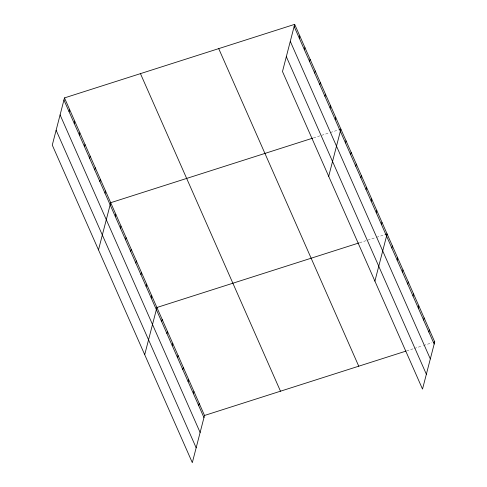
<?xml version="1.0" encoding="UTF-8"?>
<svg xmlns="http://www.w3.org/2000/svg" width="487" height="487" viewBox="0 0 487 487"><rect width="100%" height="100%" fill="white"/><g stroke="black" fill="none" stroke-linecap="round" stroke-linejoin="round"><path stroke-width="0.37" stroke-dasharray="2.44 1.83" d="M313.464 137.912L329.644 132.744M330.344 132.519L338.788 129.822M359.674 242.709L375.854 237.54M376.554 237.315L384.998 234.618M406.584 350.908L413.615 348.662M414.321 348.436L422.059 345.965M423.465 345.514L431.902 342.818"/><path stroke-width="0.73" d="M64.485 97.905L52.279 145.083L192.316 462.65L204.516 415.472L64.485 97.905L294.684 24.35L434.721 341.917L422.515 389.095L282.484 71.528L294.684 24.35M69.069 111.675L69.617 109.545M74.201 123.321L74.754 121.19M79.338 134.966L79.886 132.835M84.47 146.611L85.024 144.481M89.608 158.251L90.156 156.12M94.74 169.896L95.288 167.765M99.872 181.541L100.425 179.411M105.009 193.187L105.557 191.056M98.49 249.88L110.695 202.702L312.757 138.138M115.279 216.472L115.827 214.341M120.411 228.117L120.965 225.986M125.549 239.762L126.096 237.632M130.68 251.408L131.234 249.277M135.818 263.047L136.366 260.922M140.95 274.692L141.504 272.562M146.088 286.338L146.636 284.207M151.22 297.983L151.774 295.853M144.706 354.676L156.905 307.498L358.974 242.934M161.647 321.621L162.195 319.496M166.938 333.619L167.485 331.489M172.228 345.618L172.775 343.487M177.518 357.616L178.065 355.486M182.808 369.609L183.356 367.484M188.098 381.607L188.646 379.476M193.388 393.606L193.936 391.475M198.678 405.604L199.226 403.473M299.268 38.126L299.822 35.995M304.405 49.765L304.953 47.641M309.537 61.411L310.091 59.28M314.675 73.056L315.223 70.925M319.807 84.701L320.361 82.571M324.945 96.347L325.493 94.216M330.076 107.986L330.624 105.862M335.208 119.632L335.762 117.501M328.695 176.324L340.894 129.146L339.488 129.597M345.478 142.922L346.032 140.792M350.616 154.568L351.164 152.437M355.747 166.207L356.301 164.082M360.885 177.852L361.433 175.722M366.017 189.498L366.571 187.367M371.155 201.143L371.703 199.013M376.287 212.789L376.841 210.658M381.424 224.428L381.972 222.303M374.905 281.127L387.104 233.943L385.698 234.393M391.846 248.072L392.394 245.941M397.136 260.07L397.69 257.94M402.426 272.063L402.98 269.938M407.716 284.061L408.27 281.93M413.006 296.059L413.56 293.929M418.296 308.058L418.85 305.927M423.587 320.05L424.14 317.926M428.877 332.049L429.431 329.918M204.516 415.472L405.878 351.133M433.314 342.367L434.721 341.917M294.136 26.481L434.167 344.047M290.289 41.346L430.325 358.913M286.332 56.662L426.362 374.229M218.718 48.621L358.749 366.187M140.451 73.628L280.482 391.195M63.931 100.03L203.968 417.596M60.09 114.895L200.12 432.468M56.127 130.218L196.158 447.784"/></g></svg>
